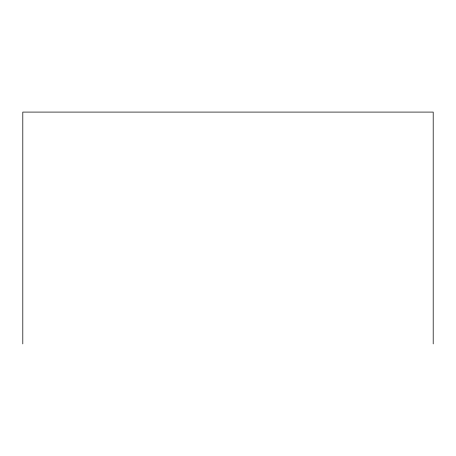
<?xml version="1.0" encoding="UTF-8"?>
<svg xmlns="http://www.w3.org/2000/svg" width="456" height="456" viewBox="0 0 456 456"><rect width="100%" height="100%" fill="white"/><g stroke="black" fill="none" stroke-linecap="round" stroke-linejoin="round"><path stroke-width="0.68" d="M433.2 343.909L433.2 112.09L22.8 112.09L22.8 343.909"/></g></svg>
